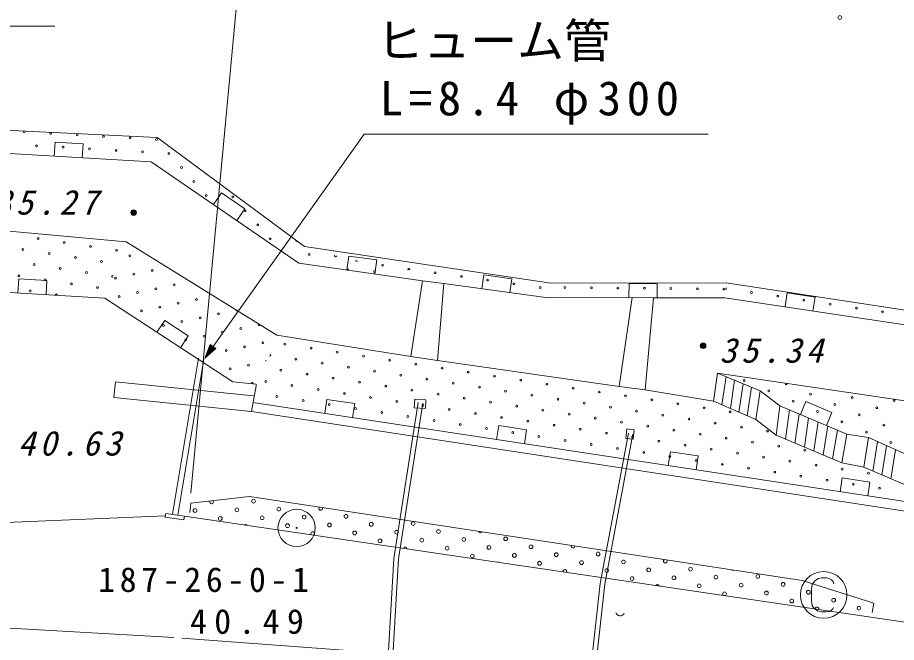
# Model space of a CAD drawing. Units: millimetres, scale not verified. Extents: x 40000 to 680000, y 20000 to 380000.
# Drawn here: x 407980 to 454872, y 301898 to 335242 of the extents above; entities that cross this region are included whole.
import ezdxf
from ezdxf.enums import TextEntityAlignment as Align

# ---------------------------------------------------------------- set-up
doc = ezdxf.new("R2010")
doc.units = ezdxf.units.MM
doc.header["$LTSCALE"] = 1000
doc.linetypes.add('CHAIN', pattern=[18.5, 12, -1.5, 3.5, -1.5])
for name, color, linetype, lineweight in [('S-BGD', 7, 'Continuous', 13), ('S-BMK', 1, 'CHAIN', 13), ('S-BMK-SRVR', 3, 'Continuous', 13)]:
    doc.layers.add(name, color=color, linetype=linetype, lineweight=lineweight)
doc.styles.add('ＭＳ ゴシック', font='')
doc.styles.get('ＭＳ ゴシック').set_extended_font_data('MS Gothic')

msp = doc.modelspace()

# ---------------------------------------------------------------- linework, layer by layer
at = {"layer": 'S-BGD'}
for p, q in [((417227, 309859), (421060, 350932)), ((389949, 334776), (409970, 334776)), ((406388, 329270), (415436, 328839)), ((415436, 328839), (423285, 323029)), ((417967, 317072), (426473, 329026)), ((426473, 329026), (444827, 329026)), ((409979, 328596), (409935, 327847)), ((411476, 328508), (409979, 328596)), ((411433, 327760), (411476, 328508)), ((406254, 328061), (415114, 327545)), ((415114, 327545), (422995, 322137)), ((413776, 323283), (373518, 326857)), ((418861, 325884), (418436, 325266)), ((420098, 325035), (418861, 325884)), ((419673, 324417), (420098, 325035)), ((421811, 318294), (413776, 323283)), ((423285, 323029), (436426, 321070)), ((425656, 322517), (425551, 321774)), ((427142, 322306), (425656, 322517)), ((427036, 321563), (427142, 322306)), ((422995, 322137), (429592, 321200)), ((408045, 321295), (408001, 320546)), ((409542, 321207), (408045, 321295)), ((432863, 321516), (432759, 320773)), ((434348, 321307), (432863, 321516)), ((434244, 320564), (434348, 321307)), ((409498, 320459), (409542, 321207)), ((428970, 317147), (429592, 321200)), ((429592, 321200), (430716, 321059)), ((430378, 316942), (430716, 321059)), ((430716, 321059), (436286, 320278)), ((436426, 321070), (445794, 321088)), ((440606, 321053), (440599, 320303)), ((442106, 321039), (440606, 321053)), ((442099, 320289), (442106, 321039)), ((445794, 321088), (461742, 318645)), ((412627, 320276), (404872, 320729)), ((419464, 315800), (412627, 320276)), ((436286, 320278), (440781, 320301)), ((440781, 320301), (440086, 315550)), ((440781, 320301), (441917, 320290)), ((441472, 315371), (441917, 320290)), ((441917, 320290), (445721, 320281)), ((445721, 320281), (461549, 317925)), ((449046, 320545), (448936, 319803)), ((450530, 320324), (449046, 320545)), ((450419, 319582), (450530, 320324)), ((415829, 319076), (415418, 318449)), ((417084, 318255), (415829, 319076)), ((416673, 317627), (417084, 318255)), ((428970, 317147), (421811, 318294)), ((418249, 317792), (417967, 317072)), ((417967, 317072), (418554, 317575)), ((418011, 317135), (418261, 317761)), ((418521, 317576), (418012, 317137)), ((418056, 317198), (418267, 317721)), ((418481, 317569), (418056, 317198)), ((418099, 317259), (418274, 317682)), ((418442, 317563), (418099, 317259)), ((418144, 317322), (418281, 317643)), ((418403, 317556), (418144, 317322)), ((418187, 317383), (418287, 317604)), ((418364, 317549), (418187, 317383)), ((418232, 317445), (418294, 317565)), ((418309, 317554), (418232, 317445)), ((418324, 317543), (418232, 317445)), ((418554, 317575), (418249, 317792)), ((418261, 317761), (418521, 317576)), ((418267, 317721), (418481, 317569)), ((418274, 317682), (418442, 317563)), ((418281, 317643), (418403, 317556)), ((418287, 317604), (418364, 317549)), ((418294, 317565), (418324, 317543)), ((416238, 308736), (417627, 317061)), ((416534, 308686), (417923, 317012)), ((430378, 316942), (428970, 317147)), ((440086, 315550), (430378, 316942)), ((445330, 316275), (445114, 314772)), ((460833, 313972), (445330, 316275)), ((445330, 316275), (447603, 315320)), ((445564, 314577), (445784, 316084)), ((413121, 314972), (413210, 315805)), ((413210, 315805), (420565, 315061)), ((419464, 315800), (420714, 315673)), ((420703, 315599), (420458, 314215)), ((420714, 315673), (420703, 315599)), ((446239, 315893), (446015, 314382)), ((446694, 315702), (446466, 314187)), ((441472, 315371), (440086, 315550)), ((445114, 314772), (441472, 315371)), ((446916, 313992), (447148, 315511)), ((447367, 313797), (447603, 315320)), ((447603, 315320), (448656, 314530)), ((420458, 314215), (413121, 314972)), ((457187, 309128), (420534, 314709)), ((424487, 314866), (424374, 314125)), ((425970, 314640), (424487, 314866)), ((428060, 306384), (429352, 314698)), ((428309, 306357), (429599, 314660)), ((429148, 314422), (429178, 314885)), ((429178, 314885), (429768, 314848)), ((429768, 314848), (429738, 314384)), ((447367, 313797), (445114, 314772)), ((450045, 314757), (449753, 314066)), ((451427, 314172), (450045, 314757)), ((457111, 308634), (420458, 314215)), ((425857, 313899), (425970, 314640)), ((429738, 314384), (429148, 314422)), ((448456, 312960), (448656, 314530)), ((448656, 314530), (452232, 313017)), ((448957, 312748), (449167, 314314)), ((448456, 312960), (447367, 313797)), ((449677, 314098), (449459, 312537)), ((449960, 312326), (450188, 313882)), ((451135, 313482), (451427, 314172)), ((433650, 313471), (433537, 312729)), ((435133, 313245), (433650, 313471)), ((435020, 312504), (435133, 313245)), ((440426, 312784), (440484, 313290)), ((440484, 313290), (440885, 313243)), ((440885, 313243), (440827, 312738)), ((450699, 313666), (450462, 312115)), ((450963, 311904), (451210, 313450)), ((439059, 305044), (440569, 313062)), ((439306, 305007), (440815, 313015)), ((440827, 312738), (440426, 312784)), ((451966, 311482), (448456, 312960)), ((451721, 313233), (451464, 311693)), ((452232, 313017), (451966, 311482)), ((452232, 313017), (453381, 312825)), ((453135, 311244), (453381, 312825)), ((453381, 312825), (457238, 311097)), ((453616, 311038), (453864, 312609)), ((454346, 312393), (454097, 310831)), ((442813, 312075), (442700, 311334)), ((444296, 311850), (442813, 312075)), ((444183, 311108), (444296, 311850)), ((454578, 310625), (454828, 312177)), ((453135, 311244), (451966, 311482)), ((456981, 309595), (453135, 311244)), ((451977, 310680), (451864, 309939)), ((453459, 310454), (451977, 310680)), ((453347, 309713), (453459, 310454)), ((417226, 309323), (420357, 309680)), ((420357, 309680), (449846, 305199)), ((417171, 308823), (417226, 309323)), ((402868, 308102), (415874, 308660)), ((415891, 308782), (415862, 308577)), ((415862, 308577), (416852, 308436)), ((416881, 308641), (415891, 308782)), ((416852, 308436), (416881, 308641)), ((416882, 308640), (462129, 301976)), ((428060, 306384), (427581, 298049)), ((428309, 306357), (427830, 298034)), ((450702, 305300), (450502, 305163)), ((450896, 305338), (450702, 305300)), ((451140, 305338), (450896, 305338)), ((451284, 305300), (451140, 305338)), ((451402, 305232), (451284, 305300)), ((439059, 305044), (438139, 296560)), ((439306, 305007), (438387, 296534)), ((449846, 305199), (453666, 303998)), ((450384, 304988), (450334, 304738)), ((450502, 305163), (450384, 304988)), ((451490, 305144), (451402, 305232)), ((451540, 305025), (451490, 305144)), ((450334, 304738), (450334, 304125)), ((450334, 304125), (450384, 303863)), ((450384, 303863), (450477, 303707)), ((453666, 303998), (453578, 303491)), ((450477, 303707), (450659, 303575)), ((450659, 303575), (450884, 303525)), ((450884, 303525), (451121, 303525)), ((451121, 303525), (451302, 303544)), ((451302, 303544), (451396, 303600)), ((451396, 303600), (451484, 303682)), ((451484, 303682), (451521, 303769))]:
    msp.add_line(p, q, dxfattribs=at)
for centre, radius in [((451851, 335247), 99.5), ((411156, 328985), 49.8), ((412567, 328903), 49.8), ((413979, 328821), 49.8), ((415391, 328738), 49.8), ((408997, 328402), 49.8), ((410409, 328320), 49.8), ((411820, 328238), 49.8), ((413232, 328156), 49.8), ((414644, 328074), 49.8), ((416056, 327991), 49.8), ((416721, 327244), 49.8), ((417385, 326497), 49.8), ((418050, 325750), 49.8), ((419462, 325668), 49.8), ((414172, 324833), 150), ((414172, 324833), 131), ((420127, 324921), 49.8), ((414172, 324833), 112), ((414172, 324833), 93.8), ((414172, 324833), 75), ((414172, 324833), 56.3), ((414173, 324833), 37.5), ((414172, 324833), 18.8), ((420792, 324174), 49.8), ((409072, 323458), 49.8), ((410470, 323246), 49.8), ((421457, 323427), 49.8), ((408267, 322865), 49.8), ((409665, 322653), 49.8), ((411868, 323034), 49.8), ((413266, 322821), 49.8), ((423533, 322598), 49.8), ((411063, 322441), 49.8), ((412461, 322228), 49.8), ((413973, 322527), 49.8), ((408860, 322060), 49.8), ((410258, 321848), 49.8), ((411656, 321635), 49.8), ((415157, 321753), 49.8), ((427022, 321687), 49.8), ((427458, 322021), 49.8), ((428858, 321825), 49.8), ((408054, 321467), 49.8), ((409453, 321255), 49.8), ((413199, 321344), 49.8), ((414178, 321549), 49.8), ((430259, 321628), 49.8), ((431659, 321432), 49.8), ((433060, 321235), 49.8), ((410851, 321042), 49.8), ((412249, 320830), 49.8), ((415361, 320774), 49.8), ((416340, 320978), 49.8), ((434460, 321039), 49.8), ((435861, 320842), 49.8), ((437180, 320836), 49.8), ((438594, 320822), 49.8), ((440008, 320809), 49.8), ((441422, 320795), 49.8), ((442836, 320782), 49.8), ((444251, 320768), 49.8), ((445665, 320755), 49.8), ((408647, 320662), 49.8), ((413403, 320365), 49.8), ((414382, 320570), 49.8), ((447140, 320576), 49.8), ((448539, 320367), 49.8), ((415565, 319795), 49.8), ((416544, 320000), 49.8), ((417523, 320204), 49.8), ((449938, 320159), 49.8), ((451336, 319951), 49.8), ((414586, 319591), 49.8), ((418706, 319429), 49.8), ((452735, 319743), 49.8), ((454134, 319534), 49.8), ((415770, 318816), 49.8), ((416749, 319021), 49.8), ((417727, 319225), 49.8), ((418911, 318450), 49.8), ((419890, 318655), 49.8), ((416953, 318042), 49.8), ((417932, 318246), 49.8), ((421073, 317880), 49.8), ((419115, 317472), 49.8), ((420094, 317676), 49.8), ((422241, 317816), 49.8), ((423639, 317603), 49.8), ((444557, 317730), 150), ((444557, 317730), 131), ((444557, 317730), 112), ((444557, 317730), 93.8), ((444557, 317730), 75), ((444557, 317730), 56.3), ((444558, 317730), 37.5), ((444557, 317730), 18.8), ((418136, 317267), 49.8), ((422834, 317011), 49.8), ((425037, 317390), 49.8), ((426435, 317177), 49.8), ((427833, 316965), 49.8), ((419319, 316493), 49.8), ((420298, 316697), 49.8), ((424232, 316798), 49.8), ((425630, 316585), 49.8), ((429231, 316752), 49.8), ((430630, 316539), 49.8), ((422028, 316418), 49.8), ((423426, 316205), 49.8), ((427028, 316372), 49.8), ((428426, 316159), 49.8), ((432028, 316326), 49.8), ((433426, 316113), 49.8), ((421223, 315825), 49.8), ((422621, 315613), 49.8), ((424824, 315992), 49.8), ((426222, 315779), 49.8), ((427621, 315566), 49.8), ((429824, 315946), 49.8), ((431222, 315733), 49.8), ((434824, 315900), 49.8), ((436222, 315687), 49.8), ((446757, 315876), 49.8), ((424019, 315400), 49.8), ((425417, 315187), 49.8), ((429019, 315354), 49.8), ((430417, 315141), 49.8), ((432620, 315520), 49.8), ((434018, 315308), 49.8), ((435417, 315095), 49.8), ((437620, 315474), 49.8), ((439018, 315261), 49.8), ((448059, 315325), 49.8), ((450288, 315150), 49.8), ((421815, 315020), 49.8), ((423213, 314807), 49.8), ((426815, 314974), 49.8), ((428213, 314761), 49.8), ((431815, 314928), 49.8), ((433213, 314715), 49.8), ((436815, 314882), 49.8), ((438213, 314669), 49.8), ((440416, 315049), 49.8), ((441814, 314836), 49.8), ((443213, 314623), 49.8), ((449362, 314775), 49.8), ((451591, 314599), 49.8), ((452518, 314975), 49.8), ((454747, 314800), 49.8), ((424611, 314594), 49.8), ((426010, 314381), 49.8), ((427408, 314168), 49.8), ((429611, 314548), 49.8), ((431009, 314335), 49.8), ((434611, 314502), 49.8), ((436009, 314289), 49.8), ((439611, 314456), 49.8), ((441009, 314243), 49.8), ((444611, 314410), 49.8), ((446009, 314197), 49.8), ((450664, 314224), 49.8), ((453820, 314424), 49.8), ((428806, 313955), 49.8), ((430204, 313743), 49.8), ((432407, 314122), 49.8), ((433806, 313909), 49.8), ((435204, 313697), 49.8), ((437407, 314076), 49.8), ((438805, 313863), 49.8), ((442407, 314030), 49.8), ((443805, 313817), 49.8), ((451967, 313673), 49.8), ((452893, 314048), 49.8), ((431602, 313530), 49.8), ((433000, 313317), 49.8), ((436602, 313484), 49.8), ((438000, 313271), 49.8), ((440203, 313650), 49.8), ((441602, 313438), 49.8), ((443000, 313225), 49.8), ((445203, 313604), 49.8), ((446601, 313392), 49.8), ((454196, 313498), 49.8), ((434398, 313104), 49.8), ((435796, 312891), 49.8), ((439398, 313058), 49.8), ((440796, 312845), 49.8), ((444398, 313012), 49.8), ((445796, 312799), 49.8), ((447999, 313179), 49.8), ((453269, 313122), 49.8), ((437194, 312678), 49.8), ((438592, 312465), 49.8), ((439991, 312252), 49.8), ((442194, 312632), 49.8), ((443592, 312419), 49.8), ((447194, 312586), 49.8), ((448592, 312373), 49.8), ((454572, 312571), 49.8), ((441389, 312039), 49.8), ((442787, 311827), 49.8), ((444990, 312206), 49.8), ((446388, 311993), 49.8), ((449990, 312160), 49.8), ((444185, 311614), 49.8), ((445583, 311401), 49.8), ((447786, 311781), 49.8), ((449185, 311568), 49.8), ((450583, 311355), 49.8), ((446981, 311188), 49.8), ((448379, 310975), 49.8), ((451981, 311142), 49.8), ((453379, 310929), 49.8), ((449777, 310762), 49.8), ((451175, 310549), 49.8), ((452573, 310336), 49.8), ((453971, 310123), 49.8), ((420570, 309437), 99.5), ((417448, 308936), 99.5), ((419683, 308974), 99.5), ((421919, 309012), 99.5), ((418797, 308512), 99.5), ((421032, 308550), 99.5), ((423268, 308588), 99.5), ((425504, 308626), 99.5), ((422381, 308126), 99.5), ((424617, 308164), 99.5), ((426853, 308201), 99.5), ((429089, 308239), 99.5), ((422869, 308008), 30), ((425966, 307739), 99.5), ((428202, 307777), 99.5), ((430438, 307815), 99.5), ((427315, 307315), 99.5), ((429551, 307353), 99.5), ((431787, 307391), 99.5), ((434023, 307429), 99.5), ((430900, 306928), 99.5), ((433136, 306966), 99.5), ((435372, 307004), 99.5), ((436721, 306580), 99.5), ((438956, 306618), 99.5), ((432249, 306504), 99.5), ((434485, 306542), 99.5), ((435834, 306118), 99.5), ((438070, 306156), 99.5), ((440305, 306194), 99.5), ((439419, 305731), 99.5), ((441654, 305769), 99.5), ((443890, 305807), 99.5), ((440768, 305307), 99.5), ((443003, 305345), 99.5), ((445239, 305383), 99.5), ((447475, 305421), 99.5), ((450990, 304432), 1244), ((444352, 304921), 99.5), ((446588, 304958), 99.5), ((448824, 304996), 99.5), ((445702, 304496), 99.5), ((447937, 304534), 99.5), ((450173, 304572), 99.5), ((449286, 304110), 99.5), ((451522, 304148), 99.5), ((452871, 303723), 99.5)]:
    msp.add_circle(centre, radius, dxfattribs=at)
for centre, radius, start, end in [((408332, 329149), 49.8, 142.6086, 31.9373), ((409744, 329067), 49.8, 116.96, 57.5859), ((422868, 323345), 49.8, 150.3073, 316.6701), ((422121, 322680), 49.8, 35.7508, 75.3329), ((424945, 322516), 49.8, 125.86, 21.7911), ((426057, 322218), 49.8, 351.7209, 155.9302), ((425610, 321769), 49.8, 348.4022, 175.4244), ((413054, 321423), 49.8, 57.1152, 261.0641), ((445741, 320784), 49.8, 295.3104, 54.2598), ((410046, 320449), 49.8, 329.5028, 203.8109), ((419685, 319634), 49.8, 168.3595, 307.9604), ((420869, 318859), 49.8, 128.7046, 347.6154), ((421436, 317224), 49.8, 243.6359, 77.1418), ((421277, 316901), 49.8, 132.7841, 181.817), ((420503, 315718), 49.8, 325.5769, 202.7406), ((448986, 315701), 49.8, 133.4428, 29.6582), ((418334, 309399), 99.5, 155.9832, 37.0293), ((424155, 309050), 99.5, 139.6228, 23.0961), ((420146, 308088), 99.5, 37.4595, 125.7827), ((423730, 307701), 99.5, 307.9307, 215.3116), ((432673, 307853), 99.5, 197.5489, 325.17), ((428664, 306890), 99.5, 359.9491, 163.2931), ((437607, 307042), 99.5, 161.8743, 0.8446), ((442541, 306232), 99.5, 120.9225, 41.7964), ((433598, 306080), 99.5, 70.2705, 92.9717), ((437183, 305693), 99.5, 326.2996, 196.9427), ((446126, 305845), 99.5, 224.7351, 297.9838), ((442117, 304883), 99.5, 15.6943, 147.5479), ((440137, 303555), 236, 195.3962, 332.8116), ((450635, 303685), 99.5, 342.1451, 181.0971)]:
    msp.add_arc(centre, radius, start, end, dxfattribs=at)
at = {"layer": 'S-BMK'}
for p, q in [((416316, 302163), (405746, 302756)), ((428705, 301233), (416316, 302163))]:
    msp.add_line(p, q, dxfattribs=at)
at = {"layer": 'S-BMK-SRVR'}
msp.add_circle((422869, 308008), 995, dxfattribs=at)

# ---------------------------------------------------------------- texts
at = {"layer": 'S-BGD', "style": 'ＭＳ ゴシック'}
msp.add_text('ヒューム管', height=1833, dxfattribs=at).set_placement((427133, 332546), align=Align.BOTTOM_LEFT)
at = {"layer": 'S-BGD', "attachment_point": 7, "style": 'ＭＳ ゴシック'}
for s, insert, char_height in [('\\T1.24;L=8.4\\~φ300', (427307, 329526), 1833), ('\\T1.28;\\Q15;35.27', (406751, 324704), 1320), ('\\T1.28;\\Q15;35.34', (445436, 316801), 1320), ('\\T1.28;\\Q15;40.63', (407999, 311847), 1320)]:
    msp.add_mtext(s, dxfattribs=dict(at, insert=insert, char_height=char_height))
at = {"layer": 'S-BMK-SRVR', "char_height": 1320, "attachment_point": 7, "style": 'ＭＳ ゴシック'}
for s, insert in [('\\T1.28;187-26-0-1', (412281, 304570)), ('\\T1.44;40.49', (417182, 302336))]:
    msp.add_mtext(s, dxfattribs=dict(at, insert=insert))

doc.saveas('drawing.dxf')
